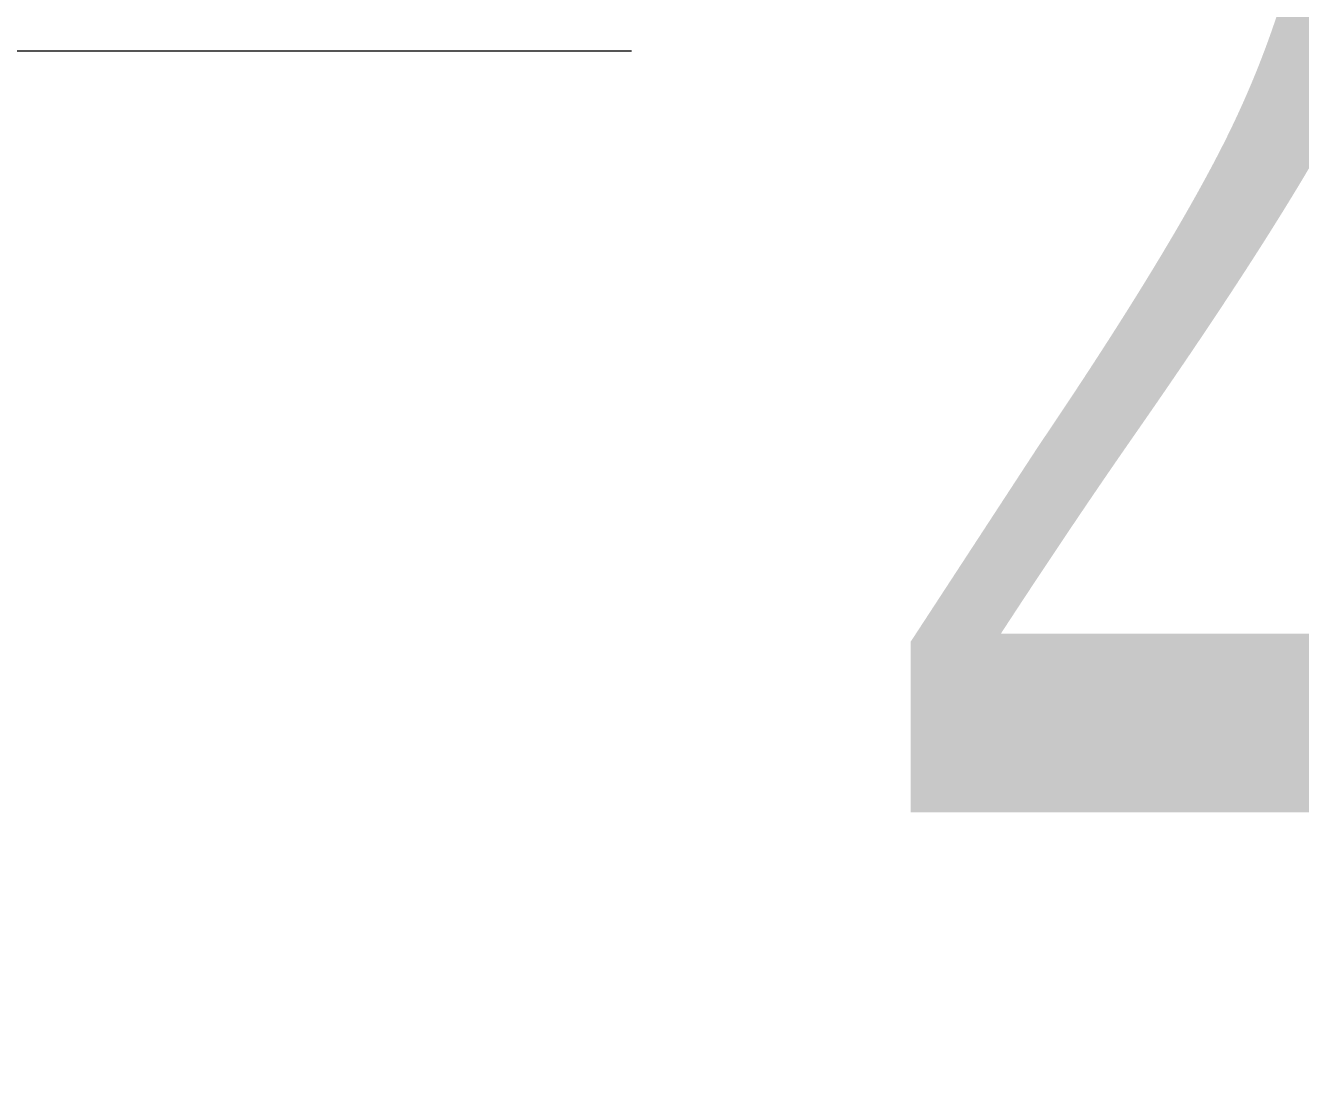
# Model space of a CAD drawing. Header units: metres. Extents: x -434 to 683, y -422 to -228.
# Drawn here: x 45.4503 to 45.778, y -298.054 to -297.782 of the extents above; entities that cross this region are included whole.
import ezdxf

# ---------------------------------------------------------------- set-up
doc = ezdxf.new("R2010")
doc.units = ezdxf.units.M
doc.header["$MEASUREMENT"] = 0
doc.header["$PDMODE"] = 34
doc.layers.add('Dimn Out', color=6, linetype='Continuous', lineweight=9)
doc.styles.add('UTMAN', font='romantic.ttf', dxfattribs={"width": 0.6})
doc.dimstyles.new('UTMAN 77', dxfattribs={"dimscale": 0.8, "dimtxt": 0.1, "dimasz": 0.1, "dimexe": 0, "dimexo": 0, "dimgap": 0.09, "dimtad": 0, "dimzin": 0, "dimdsep": 46, "dimtxsty": 'UTMAN', "dimblk": 'OBLIQUE', "dimcen": 0.09, "dimclrd": 252, "dimclre": 8, "dimclrt": 7, "dimadec": 0, "dimazin": 0, "dimtfac": 1, "dimtix": 1, "dimtofl": 0, "dimtmove": 1, "dimatfit": 3, "dimldrblk": 'OBLIQUE', "dimfxl": 0.18, "dimtolj": 1, "dimtzin": 0, "dimlwd": -1, "dimarcsym": 0})

# ---------------------------------------------------------------- blocks, each defined once
blk = doc.blocks.new('_OBLIQUE')
at = {"color": 0, "linetype": 'ByBlock'}
blk.add_line((-0.5, -0.5), (0.5, 0.5), dxfattribs=at)
blk = doc.blocks.new('*D299')
at = {"layer": 'DEFPOINTS', "color": 0, "ltscale": 50, "transparency": 16777216}
for p in [(44.9811, -297.54847), (46.97711, -297.54847), (46.97711, -297.78857)]:
    blk.add_point(p, dxfattribs=at)
at = {"layer": 'Dimn Out', "color": 8, "lineweight": -2, "ltscale": 50, "transparency": 16777216}
for p, q in [((44.9811, -297.54847), (44.9811, -297.78857)), ((46.97711, -297.54847), (46.97711, -297.78857))]:
    blk.add_line(p, q, dxfattribs=at)
at = {"layer": 'Dimn Out', "color": 252, "ltscale": 50, "transparency": 16777216}
for p, q in [((44.9811, -297.78857), (45.60604, -297.78857)), ((46.97711, -297.78857), (46.35217, -297.78857))]:
    blk.add_line(p, q, dxfattribs=at)
at = {"layer": 'Dimn Out', "color": 252, "ltscale": 50, "transparency": 16777216, "xscale": 0.024, "yscale": 0.024, "zscale": 0.024, "rotation": 180}
blk.add_blockref('_OBLIQUE', (44.9811, -297.78857), dxfattribs=at)
at = {"layer": 'Dimn Out', "color": 252, "ltscale": 50, "transparency": 16777216, "xscale": 0.024, "yscale": 0.024, "zscale": 0.024}
blk.add_blockref('_OBLIQUE', (46.97711, -297.78857), dxfattribs=at)
at = {"layer": 'Dimn Out', "color": 7, "ltscale": 50, "transparency": 16777216, "insert": (45.9791, -297.78857), "char_height": 0.4, "attachment_point": 5, "style": 'UTMAN'}
blk.add_mtext('\\A1;2.00', dxfattribs=at)
blk = doc.blocks.new('*D302')
at = {"layer": 'DEFPOINTS', "color": 0, "ltscale": 50, "transparency": 16777216}
for p in [(44.9811, -297.54847), (42.14115, -298.22539), (46.59598, -304.32365)]:
    blk.add_point(p, dxfattribs=at)
at = {"layer": 'Dimn Out', "color": 8, "lineweight": -2, "ltscale": 50, "transparency": 16777216}
for p, q in [((44.9811, -297.54847), (42.14115, -298.22539)), ((46.59598, -304.32365), (43.75603, -305.00056))]:
    blk.add_line(p, q, dxfattribs=at)
at = {"layer": 'Dimn Out', "color": 252, "ltscale": 50, "transparency": 16777216}
for p, q in [((42.14115, -298.22539), (42.86263, -301.25232)), ((43.75603, -305.00056), (43.03455, -301.97363))]:
    blk.add_line(p, q, dxfattribs=at)
at = {"layer": 'Dimn Out', "color": 252, "ltscale": 50, "transparency": 16777216, "xscale": 0.024, "yscale": 0.024, "zscale": 0.024}
for p, rotation in [((42.14115, -298.22539), 103.4064929545647), ((43.75603, -305.00056), 283.4064929545647)]:
    blk.add_blockref('_OBLIQUE', p, dxfattribs=dict(at, rotation=rotation))
at = {"layer": 'Dimn Out', "color": 7, "ltscale": 50, "transparency": 16777216, "insert": (42.94859, -301.61297), "char_height": 0.4, "attachment_point": 5, "rotation": 283.4065, "style": 'UTMAN'}
blk.add_mtext('\\A1;6.96', dxfattribs=at)

msp = doc.modelspace()

# ---------------------------------------------------------------- dimensions: what is measured, and where the dimension line sits
at = {"layer": 'Dimn Out', "color": 6, "ltscale": 50}
dim = msp.add_linear_dim(base=(46.97711, -297.78857), p1=(44.9811, -297.54847), p2=(46.97711, -297.54847), dimstyle='UTMAN 77', override={"dimtxt": 0.5, "dimasz": 0.03}, dxfattribs=at)
dim.commit()
dim.dimension.update_dxf_attribs({"geometry": '*D299', "text_midpoint": (45.9791, -297.78857)})
dim = msp.add_aligned_dim(p1=(46.59598, -304.32365), p2=(44.9811, -297.54847), distance=2.91951, dimstyle='UTMAN 77', override={"dimtxt": 0.5, "dimasz": 0.03}, dxfattribs=at)
dim.commit()
dim.dimension.update_dxf_attribs({"geometry": '*D302', "text_midpoint": (42.94859, -301.61297)})

doc.saveas('drawing.dxf')
